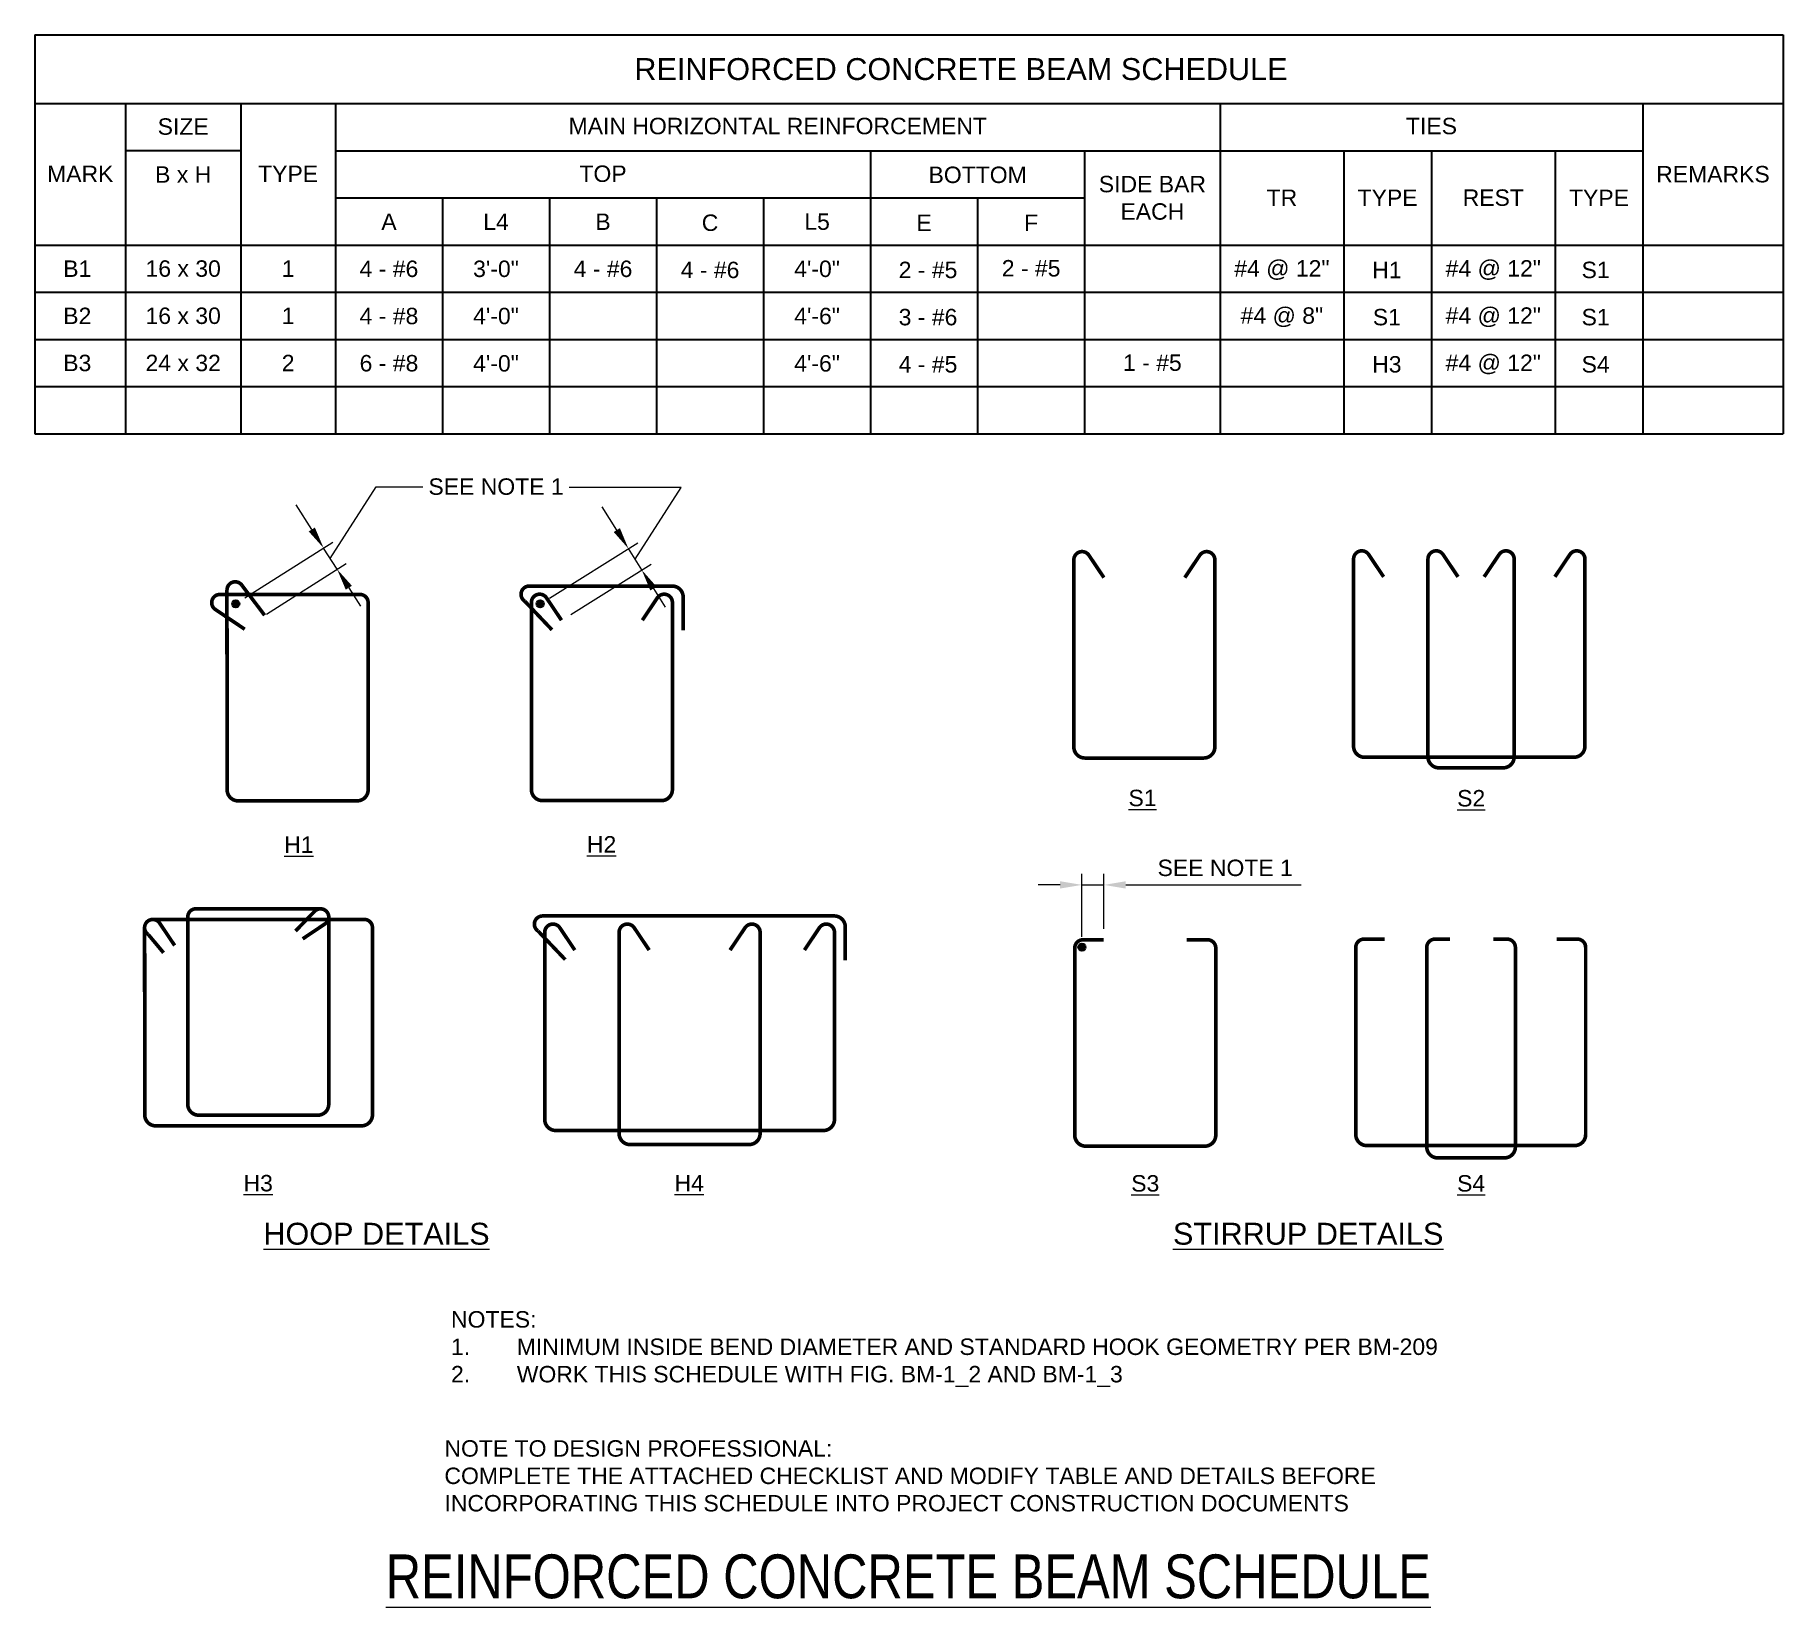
# Model space of a CAD drawing. Header units: inches. Extents: x -2439 to -2319, y 1465 to 1573.
import ezdxf

# ---------------------------------------------------------------- set-up
doc = ezdxf.new("R2010")
doc.units = ezdxf.units.IN
doc.header["$LTSCALE"] = 5
doc.header["$MEASUREMENT"] = 0
for name, color, linetype, lineweight in [('S-ANNO-DIMS', 1, 'Continuous', 20), ('S-ANNO-SCHD', 6, 'Continuous', 30), ('S-ANNO-TEXT', 7, 'Continuous', 20), ('S-DETL', 3, 'Continuous', 30)]:
    doc.layers.add(name, color=color, linetype=linetype, lineweight=lineweight)
doc.styles.add('Romans', font='arial.ttf')
doc.dimstyles.get("Standard").update_dxf_attribs({"dimtxt": 0.18, "dimasz": 0.18, "dimexe": 0.18, "dimexo": 0.0625, "dimgap": 0.09, "dimtad": 0, "dimtih": 1, "dimtoh": 1, "dimdec": 4, "dimzin": 0, "dimdsep": 46, "dimtxsty": 'Standard', "dimcen": 0.09, "dimadec": 0, "dimazin": 0, "dimtfac": 1, "dimtdec": 4, "dimtofl": 0, "dimtmove": 0, "dimatfit": 3, "dimfxl": 1, "dimtolj": 1, "dimtzin": 0, "dimarcsym": 0})

# ---------------------------------------------------------------- blocks, each defined once
blk = doc.blocks.new('*D0')
at = {"layer": 'Defpoints', "color": 0, "transparency": 16777216}
for p in [(-2367.44, 1514.43), (-2367.44, 1510.13), (-2365.95, 1510.67)]:
    blk.add_point(p, dxfattribs=at)
at = {"layer": 'S-ANNO-DIMS', "transparency": 16777216}
for p, q in [((-2367.44, 1510.88), (-2367.44, 1515.18)), ((-2365.95, 1511.42), (-2365.95, 1515.18)), ((-2368.94, 1514.43), (-2370.44, 1514.43)), ((-2367.44, 1514.43), (-2365.95, 1514.43)), ((-2364.45, 1514.43), (-2352.44, 1514.43))]:
    blk.add_line(p, q, dxfattribs=at)
for points in [[(-2368.94, 1514.68), (-2368.94, 1514.18), (-2367.44, 1514.43)], [(-2364.45, 1514.68), (-2364.45, 1514.18), (-2365.95, 1514.43)]]:
    blk.add_solid(points, dxfattribs=at)
at = {"layer": 'S-ANNO-DIMS', "transparency": 16777216, "insert": (-2357.64, 1515.59), "char_height": 1.125, "attachment_point": 5, "style": 'Romans'}
blk.add_mtext('\\A1;SEE NOTE 1', dxfattribs=at)

msp = doc.modelspace()

# ---------------------------------------------------------------- hatches: boundary and pattern name
at = {"layer": 'S-DETL', "linetype": 'Continuous'}
h = msp.add_hatch(color=256, dxfattribs=at)
h.dxf.hatch_style = 1
h.paths.add_polyline_path([(-2425.606541, 1533.667076, 1), (-2425.106541, 1533.667076, 1)])
h = msp.add_hatch(color=256, dxfattribs=at)
h.dxf.hatch_style = 1
h.paths.add_polyline_path([(-2404.771246, 1533.667359, 1), (-2404.271246, 1533.667359, 1)])
h = msp.add_hatch(color=256, dxfattribs=at)
h.dxf.hatch_style = 1
h.paths.add_polyline_path([(-2367.691897, 1510.170215, 1), (-2367.191897, 1510.170215, 1)])

# ---------------------------------------------------------------- linework, layer by layer
at = {"layer": 'S-ANNO-DIMS'}
for p, q in [((-2420.148087, 1538.756719), (-2421.219536, 1540.441654)), ((-2399.275197, 1538.718243), (-2400.269076, 1540.307088)), ((-2424.723662, 1534.069524), (-2418.710313, 1537.893408)), ((-2418.418911, 1536.037459), (-2419.343192, 1537.490961)), ((-2403.885401, 1534.065103), (-2397.843864, 1537.844295)), ((-2397.566232, 1535.986236), (-2398.47971, 1537.446551)), ((-2423.256496, 1532.961242), (-2417.786032, 1536.439906)), ((-2402.426493, 1532.945973), (-2396.930386, 1536.38398)), ((-2417.614017, 1534.7717), (-2416.809122, 1533.505942)), ((-2396.770744, 1534.714544), (-2395.975257, 1533.442853))]:
    msp.add_line(p, q, dxfattribs=at)
for points in [[(-2418.881052, 1536.76421), (-2415.735783, 1541.675326), (-2412.553036, 1541.675326)], [(-2398.022971, 1536.716394), (-2394.877702, 1541.62751), (-2402.529332, 1541.62751)]]:
    msp.add_lwpolyline(points, dxfattribs=at)
for points in [[(-2419.937128, 1538.890868), (-2420.359047, 1538.62257), (-2419.343192, 1537.490961)], [(-2399.063249, 1538.850824), (-2399.487146, 1538.585662), (-2398.47971, 1537.446551)], [(-2417.403057, 1534.90585), (-2417.824976, 1534.637551), (-2418.418911, 1536.037459)], [(-2396.558796, 1534.847125), (-2396.982693, 1534.581963), (-2397.566232, 1535.986236)]]:
    msp.add_solid(points, dxfattribs=at)
at = {"layer": 'S-ANNO-SCHD'}
for p, q in [((-2439.095119, 1572.609359), (-2319.46272, 1572.609359)), ((-2439.095119, 1572.609359), (-2439.095119, 1545.305105)), ((-2439.095119, 1572.609359), (-2439.095119, 1545.305105)), ((-2319.46272, 1572.609359), (-2319.46272, 1545.305105)), ((-2439.095119, 1567.916988), (-2319.46272, 1567.916988)), ((-2432.895511, 1567.916988), (-2432.895511, 1545.305105)), ((-2425.008403, 1567.916988), (-2425.008403, 1545.305105)), ((-2418.530438, 1567.916988), (-2418.530438, 1545.305105)), ((-2357.987447, 1567.916988), (-2357.987447, 1545.305105)), ((-2329.054228, 1567.916988), (-2329.054228, 1545.305105)), ((-2425.008403, 1564.686719), (-2432.895511, 1564.686719)), ((-2418.530438, 1564.686719), (-2329.054228, 1564.686719)), ((-2381.907399, 1564.686719), (-2381.907399, 1545.305105)), ((-2367.258184, 1564.686719), (-2367.258184, 1545.305105)), ((-2349.529381, 1564.686719), (-2349.529381, 1545.305105)), ((-2343.520837, 1564.686719), (-2343.520837, 1545.305105)), ((-2335.062771, 1564.686719), (-2335.062771, 1545.305105)), ((-2418.530438, 1561.45645), (-2367.258184, 1561.45645)), ((-2411.20583, 1561.45645), (-2411.20583, 1545.305105)), ((-2403.881222, 1561.45645), (-2403.881222, 1545.305105)), ((-2396.556615, 1561.45645), (-2396.556615, 1545.305105)), ((-2389.232007, 1561.45645), (-2389.232007, 1545.305105)), ((-2374.582792, 1561.45645), (-2374.582792, 1545.305105)), ((-2439.095119, 1558.226181), (-2319.46272, 1558.226181)), ((-2439.095119, 1554.995912), (-2319.46272, 1554.995912)), ((-2439.095119, 1551.765643), (-2319.46272, 1551.765643)), ((-2439.095119, 1548.535374), (-2319.46272, 1548.535374)), ((-2439.095119, 1545.305105), (-2319.46272, 1545.305105))]:
    msp.add_line(p, q, dxfattribs=at)
at = {"layer": 'S-DETL'}
for p, q in [((-2426.654733, 1512.794809), (-2426.542105, 1512.794809)), ((-2390.219094, 1497.620364), (-2390.55382, 1497.620364))]:
    msp.add_line(p, q, dxfattribs=at)
at = {"layer": 'S-DETL', "const_width": 0.25}
for points in [[(-2360.406114, 1535.463398), (-2359.378552, 1536.994811, -0.7408987754), (-2358.348958, 1536.681395), (-2358.348958, 1523.86597, -0.4142135624), (-2359.098958, 1523.11597), (-2361.997048, 1523.11597), (-2367.247048, 1523.11597, -0.4142135624), (-2367.997048, 1523.86597), (-2367.997048, 1536.681395, -0.7408987754), (-2366.967454, 1536.994811), (-2365.939892, 1535.463398)], [(-2335.077306, 1535.516367), (-2334.049744, 1537.047779, -0.7408987754), (-2333.02015, 1536.734364), (-2333.02015, 1523.918938, -0.4142135624), (-2333.77015, 1523.168938), (-2342.853376, 1523.168938), (-2348.103376, 1523.168938, -0.4142135624), (-2348.853376, 1523.918938), (-2348.853376, 1536.734364, -0.7408987754), (-2347.823782, 1537.047779), (-2346.79622, 1535.516367)], [(-2339.919739, 1535.516367), (-2338.892177, 1537.047779, -0.7408987754), (-2337.862583, 1536.734364), (-2337.862583, 1523.19433, -0.4142135624), (-2338.612583, 1522.44433), (-2343.012295, 1522.44433, -0.4142135624), (-2343.762295, 1523.19433), (-2343.762295, 1536.734364, -0.7408987754), (-2342.7327, 1537.047779), (-2341.705139, 1535.516367)], [(-2425.953264, 1530.212582), (-2425.953264, 1534.614505, -0.7408987754), (-2424.92367, 1534.92792), (-2423.378473, 1532.886593)], [(-2403.713413, 1531.892818), (-2405.581008, 1533.855344, -0.7408987754), (-2405.267592, 1534.884938), (-2395.483816, 1534.884938)], [(-2395.483816, 1534.884938, -0.4142135624), (-2394.733816, 1534.134938), (-2394.733816, 1531.85049), (-2394.733816, 1531.85049)], [(-2424.740269, 1531.933343), (-2426.751424, 1533.282806, -0.7408987754), (-2426.438008, 1534.3124), (-2422.036085, 1534.3124)], [(-2425.942615, 1531.98363), (-2425.942615, 1520.934475, 0.4142135624), (-2425.192615, 1520.184475), (-2419.942615, 1520.184475), (-2417.044524, 1520.184475, 0.4142135624), (-2416.294524, 1520.934475), (-2416.294524, 1533.7499, 0.4142135624), (-2416.857024, 1534.3124), (-2418.278241, 1534.3124)], [(-2397.528561, 1532.548229), (-2396.500999, 1534.079642, -0.7408987754), (-2395.471405, 1533.766227), (-2395.471405, 1520.950801, -0.4142135624), (-2396.221405, 1520.200801), (-2399.119495, 1520.200801), (-2404.369495, 1520.200801, -0.4142135624), (-2405.119495, 1520.950801), (-2405.119495, 1533.766227, -0.7408987754), (-2404.0899, 1534.079642), (-2403.062339, 1532.548229)], [(-2431.591935, 1507.098174), (-2431.591935, 1511.500097, -0.7408987754), (-2430.562341, 1511.813513), (-2429.534779, 1510.2821)], [(-2430.294789, 1509.783917), (-2431.342171, 1511.036895, -0.7408987754), (-2431.028756, 1512.06649), (-2426.626833, 1512.06649)], [(-2431.581286, 1509.737719), (-2431.581286, 1498.688564, 0.4142135624), (-2430.831286, 1497.938564), (-2416.747948, 1497.938564, 0.4142135624), (-2415.997948, 1498.688564), (-2415.997948, 1511.50399, 0.4142135624), (-2416.560448, 1512.06649), (-2429.69207, 1512.06649)], [(-2418.986838, 1512.222888), (-2418.99036, 1499.416883, -0.4142135624), (-2419.74036, 1498.666883), (-2424.99036, 1498.666883), (-2427.88845, 1498.666883, -0.4142135624), (-2428.63845, 1499.416883), (-2428.63845, 1512.232309, -0.4142135624), (-2428.07595, 1512.794809), (-2426.654733, 1512.794809), (-2419.553397, 1512.794896, -0.7408987754), (-2419.239981, 1511.765302), (-2420.771394, 1510.73774)], [(-2418.986838, 1512.222888), (-2418.986838, 1512.222888, 0.6714283904), (-2419.960847, 1512.619537), (-2421.264108, 1511.271015)], [(-2402.800643, 1509.312381), (-2404.668238, 1511.274907, -0.7408987754), (-2404.354823, 1512.304501), (-2384.391965, 1512.304501, -0.4142135624), (-2383.641965, 1511.554501), (-2383.641965, 1509.270054), (-2383.641965, 1509.270054)], [(-2386.436709, 1509.967793), (-2385.409148, 1511.499205, -0.7408987754), (-2384.379553, 1511.18579), (-2384.379553, 1498.370364, -0.4142135624), (-2385.129553, 1497.620364), (-2403.456725, 1497.620364, -0.4142135624), (-2404.206725, 1498.370364), (-2404.206725, 1511.18579, -0.7408987754), (-2403.177131, 1511.499205), (-2402.149569, 1509.967793)], [(-2391.52625, 1509.966346), (-2390.498688, 1511.497759, -0.7408987754), (-2389.469094, 1511.184343), (-2389.469094, 1497.407296, -0.4142135624), (-2390.219094, 1496.657296), (-2398.367184, 1496.657296, -0.4142135624), (-2399.117184, 1497.407296), (-2399.117184, 1511.18579, -0.7408987754), (-2398.08759, 1511.499205), (-2397.060028, 1509.967793)], [(-2365.950017, 1510.67455), (-2367.371234, 1510.67455, 0.4142135624), (-2367.933734, 1510.11205), (-2367.933734, 1497.296625, 0.4142135624), (-2367.183734, 1496.546625), (-2361.933734, 1496.546625), (-2359.035644, 1496.546625, 0.4142135624), (-2358.285644, 1497.296625), (-2358.285644, 1510.11205, 0.4142135624), (-2358.848144, 1510.67455), (-2360.269361, 1510.67455)], [(-2346.718016, 1510.717177), (-2348.139233, 1510.717177, 0.4142135624), (-2348.701733, 1510.154677), (-2348.701733, 1497.339251, 0.4142135624), (-2347.951733, 1496.589251), (-2333.72029, 1496.589251, 0.4142135624), (-2332.97029, 1497.339251), (-2332.97029, 1510.154677, 0.4142135624), (-2333.53279, 1510.717177), (-2334.954006, 1510.717177)], [(-2342.263266, 1510.717177), (-2343.281786, 1510.717177, 0.4142135624), (-2343.844286, 1510.154677), (-2343.844286, 1496.493077, 0.4142135624), (-2343.094286, 1495.743077), (-2338.530591, 1495.743077, 0.4142135624), (-2337.780591, 1496.493077), (-2337.780591, 1510.154677, 0.4142135624), (-2338.343091, 1510.717177), (-2339.297784, 1510.717177)]]:
    msp.add_lwpolyline(points, format="xyb", dxfattribs=at)
msp.add_lwpolyline([(-2418.278241, 1534.3124), (-2424.053399, 1534.3124)], dxfattribs=at)
at = {"layer": 'S-DETL', "linetype": 'Continuous'}
for centre in [(-2425.356541, 1533.667076), (-2404.521246, 1533.667359), (-2367.441897, 1510.170215)]:
    msp.add_circle(centre, 0.25, dxfattribs=at)

# ---------------------------------------------------------------- texts
at = {"layer": 'S-ANNO-DIMS', "insert": (-2407.541184, 1542.257395), "char_height": 1.125, "attachment_point": 2, "style": 'Romans'}
msp.add_mtext('\\pxqc;SEE NOTE 1', dxfattribs=at)
at = {"layer": 'S-ANNO-TEXT', "style": 'Romans'}
for s, p in [('%%US2', (-2341.767461, 1519.800636)), ('%%UH1', (-2422.041745, 1516.618857)), ('%%UH2', (-2401.321456, 1516.644398)), ('%%UH3', (-2424.821379, 1493.454041)), ('%%UH4', (-2395.322599, 1493.458645)), ('%%US3', (-2364.070467, 1493.43946)), ('%%US4', (-2341.770914, 1493.43946))]:
    msp.add_text(s, height=1.125, dxfattribs=at).set_placement(p)
at = {"layer": 'S-ANNO-TEXT', "style": 'Romans', "width": 0.8}
msp.add_text('%%UREINFORCED CONCRETE BEAM SCHEDULE', height=3, dxfattribs=at).set_placement((-2415.088196, 1465.599438))
at = {"layer": 'S-ANNO-TEXT', "style": 'Romans'}
for s, insert, char_height, attachment_point in [('REINFORCED CONCRETE BEAM SCHEDULE', (-2375.722292, 1570.263173), 1.5, 5), ('SIZE', (-2428.951957, 1566.331485), 1.125, 5), ('MAIN HORIZONTAL REINFORCEMENT', (-2388.258942, 1566.36775), 1.125, 5), ('TIES', (-2343.520837, 1566.36775), 1.125, 5), ('MARK', (-2435.995315, 1563.102677), 1.125, 5), ('B x H', (-2428.951957, 1563.056717), 1.125, 5), ('TYPE', (-2421.76942, 1563.102677), 1.125, 5), ('TOP', (-2400.218919, 1563.102677), 1.125, 5), ('BOTTOM', (-2374.582792, 1563.026862), 1.125, 5), ('REMARKS', (-2324.258474, 1563.071584), 1.125, 5), ('\\pxa0.22222;SIDE BAR\\P\\pa0;EACH', (-2362.622816, 1561.45645), 1.125, 5), ('TR', (-2353.758414, 1561.466946), 1.125, 5), ('TYPE', (-2346.525109, 1561.466946), 1.125, 5), ('REST', (-2339.291804, 1561.466946), 1.125, 5), ('TYPE', (-2332.058499, 1561.45645), 1.125, 5), ('A', (-2414.868134, 1559.824433), 1.125, 5), ('L4', (-2407.543526, 1559.824433), 1.125, 5), ('B', (-2400.218919, 1559.824433), 1.125, 5), ('C', (-2392.894311, 1559.748617), 1.125, 5), ('L5', (-2385.569703, 1559.824433), 1.125, 5), ('E', (-2378.245095, 1559.748617), 1.125, 5), ('F', (-2370.920488, 1559.748617), 1.125, 5), ('B1', (-2436.198978, 1556.611046), 1.125, 5), ('16 x 30', (-2428.951957, 1556.611046), 1.125, 5), ('1', (-2421.76942, 1556.611046), 1.125, 5), ('4 - #6', (-2414.868134, 1556.594164), 1.125, 5), ('3\'-0"', (-2407.543526, 1556.594164), 1.125, 5), ('4 - #6', (-2400.218919, 1556.594164), 1.125, 5), ('4 - #6', (-2392.894311, 1556.518348), 1.125, 5), ('4\'-0"', (-2385.569703, 1556.594164), 1.125, 5), ('2 - #5', (-2377.977595, 1556.518348), 1.125, 5), ('2 - #5', (-2370.920488, 1556.631996), 1.125, 5), ('#4 @ 12"', (-2353.758414, 1556.518348), 1.125, 5), ('H1', (-2346.576665, 1556.518348), 1.125, 5), ('#4 @ 12"', (-2339.291804, 1556.518348), 1.125, 5), ('S1', (-2332.287779, 1556.518348), 1.125, 5), ('B2', (-2436.198978, 1553.380777), 1.125, 5), ('16 x 30', (-2428.951957, 1553.380777), 1.125, 5), ('1', (-2421.76942, 1553.380777), 1.125, 5), ('4 - #8', (-2414.868134, 1553.363895), 1.125, 5), ('4\'-0"', (-2407.543526, 1553.363895), 1.125, 5), ('4\'-6"', (-2385.569703, 1553.363895), 1.125, 5), ('3 - #6', (-2377.977595, 1553.288079), 1.125, 5), ('#4 @ 8"', (-2353.758414, 1553.288079), 1.125, 5), ('S1', (-2346.576665, 1553.288079), 1.125, 5), ('#4 @ 12"', (-2339.291804, 1553.288079), 1.125, 5), ('S1', (-2332.287779, 1553.288079), 1.125, 5), ('B3', (-2436.198978, 1550.150508), 1.125, 5), ('24 x 32', (-2428.951957, 1550.150508), 1.125, 5), ('2', (-2421.76942, 1550.150508), 1.125, 5), ('6 - #8', (-2414.868134, 1550.133626), 1.125, 5), ('4\'-0"', (-2407.543526, 1550.122652), 1.125, 5), ('4\'-6"', (-2385.569703, 1550.122652), 1.125, 5), ('4 - #5', (-2377.977595, 1550.05781), 1.125, 5), ('1 - #5', (-2362.622816, 1550.171458), 1.125, 5), ('H3', (-2346.576665, 1550.05781), 1.125, 5), ('#4 @ 12"', (-2339.291804, 1550.05781), 1.125, 5), ('S4', (-2332.287779, 1550.05781), 1.125, 5), ('\\pxa0.44444;NOTES: \\P\\pi-1.7778,l1.7778,t1;1.^IMINIMUM INSIDE BEND DIAMETER AND STANDARD HOOK GEOMETRY PER BM-209\\P\\pa0;2.^IWORK THIS SCHEDULE WITH FIG. BM-1_2 AND BM-1_3', (-2410.62168, 1485.253862), 1.12499999, 1)]:
    msp.add_mtext(s, dxfattribs=dict(at, insert=insert, char_height=char_height, attachment_point=attachment_point))
for s, insert, char_height, width, attachment_point in [('\\pxql;{\\LS1}', (-2334.874911, 1520.944821), 1.125, 29.38459561, 3), ('NOTE TO DESIGN PROFESSIONAL: \\PCOMPLETE THE ATTACHED CHECKLIST AND MODIFY TABLE AND DETAILS BEFORE \\PINCORPORATING THIS SCHEDULE INTO PROJECT CONSTRUCTION DOCUMENTS', (-2411.07168, 1476.419186), 1.12499999, 119.88223511, 1)]:
    msp.add_mtext(s, dxfattribs=dict(at, insert=insert, char_height=char_height, width=width, attachment_point=attachment_point))
at = {"layer": 'S-ANNO-TEXT', "linetype": 'Continuous', "char_height": 1.5, "style": 'Romans'}
for s, insert, attachment_point in [('\\pxqc;{\\LHOOP DETAILS}', (-2407.98042, 1491.302924), 3), ('\\pxqc;{\\LSTIRRUP DETAILS}', (-2351.959913, 1491.302924), 2)]:
    msp.add_mtext(s, dxfattribs=dict(at, insert=insert, attachment_point=attachment_point))

# ---------------------------------------------------------------- dimensions: what is measured, and where the dimension line sits
at = {"layer": 'S-ANNO-DIMS'}
dim = msp.add_linear_dim(base=(-2367.441897, 1514.427452), p1=(-2365.950017, 1510.67455), p2=(-2367.441897, 1510.127756), angle=180, text='SEE NOTE 1', dimstyle='Standard', override={"dimscale": 12, "dimtxt": 0.09375, "dimasz": 0.125, "dimexe": 0.0625, "dimgap": 0.0625, "dimtih": 0, "dimtoh": 0, "dimdec": 5, "dimrnd": 0.03125, "dimzin": 7, "dimlunit": 4, "dimtxsty": 'Romans', "dimcen": 0.125, "dimclrd": 256, "dimclre": 256, "dimclrt": 256, "dimadec": 4, "dimtdec": 5, "dimtofl": 1, "dimtvp": 1, "dimfrac": 2, "dimtzin": 3, "dimlwd": 65535, "dimlwe": 65535}, dxfattribs=at)
dim.commit()
dim.dimension.update_dxf_attribs({"geometry": '*D0', "text_midpoint": (-2357.640161, 1514.427452), "dimtype": 128})

doc.saveas('drawing.dxf')
